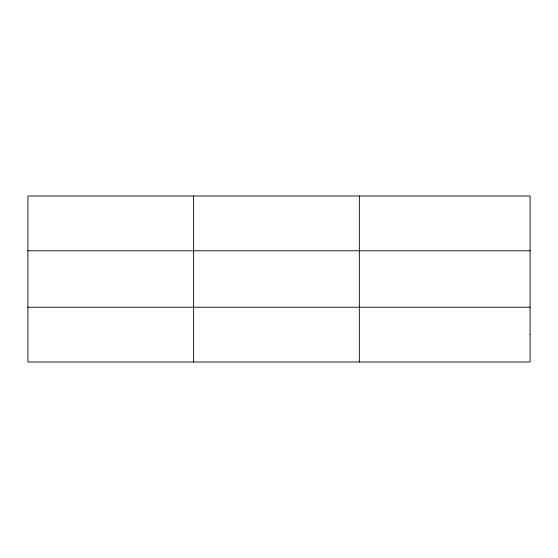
<?xml version="1.0" encoding="UTF-8"?>
<svg xmlns="http://www.w3.org/2000/svg" width="558" height="558" viewBox="0 0 558 558"><rect width="100%" height="100%" fill="white"/><g stroke="black" fill="none" stroke-linecap="round" stroke-linejoin="round"><path stroke-width="0.84" d="M193.626 195.991L193.626 362.009M359.352 195.991L359.352 362.009M27.9 250.779L530.1 250.779M27.9 307.221L530.1 307.221M530.1 334.612L530.1 362.009L27.9 362.009L27.9 195.991L530.1 195.991L530.1 334.612"/></g></svg>
